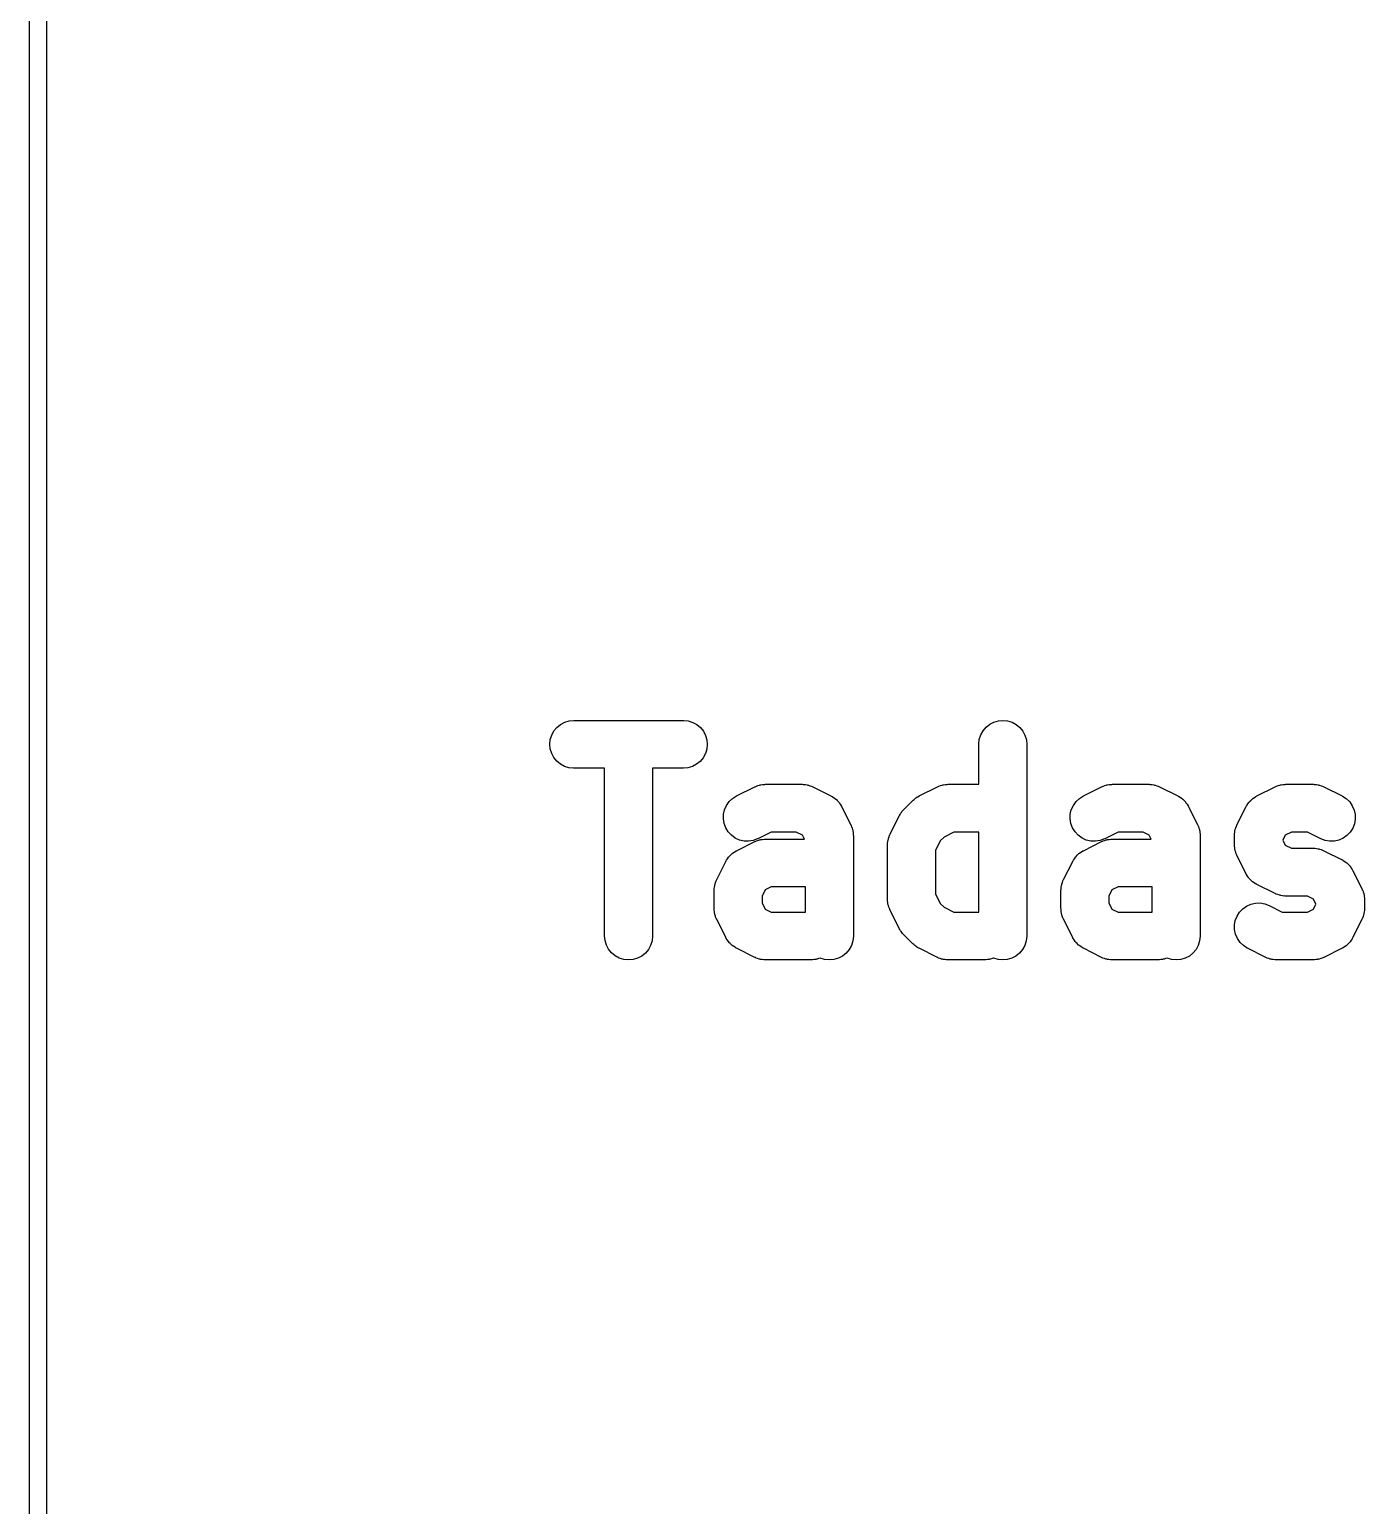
# Model space of a CAD drawing. Extents: x 96 to 150, y -148 to -38.
# Drawn here: x 96.19 to 108.03, y -90.4 to -77.31 of the extents above; entities that cross this region are included whole.
import ezdxf

# ---------------------------------------------------------------- set-up
doc = ezdxf.new("R2010")
doc.units = 0
doc.header["$MEASUREMENT"] = 0
doc.layers.add('BLACK', color=7, linetype='CONTINUOUS')

msp = doc.modelspace()

# ---------------------------------------------------------------- linework, layer by layer
at = {"layer": 'BLACK', "linetype": 'CONTINUOUS'}
for p, q in [((96.191, -139.95), (96.191, -40.8977)), ((96.341, -40.969), (96.341, -139.879)), ((100.823, -83.5687), (100.842, -83.5322)), ((100.842, -83.5322), (100.869, -83.5003)), ((100.869, -83.5003), (100.901, -83.4741)), ((100.901, -83.4741), (100.938, -83.4546)), ((100.938, -83.4546), (100.977, -83.4426)), ((100.977, -83.4426), (101.019, -83.4385)), ((101.019, -83.4385), (101.99, -83.4385)), ((101.99, -83.4385), (101.993, -83.4386)), ((101.993, -83.4386), (102.034, -83.4432)), ((102.034, -83.4432), (102.074, -83.4557)), ((102.074, -83.4557), (102.11, -83.4757)), ((102.11, -83.4757), (102.142, -83.5024)), ((102.142, -83.5024), (102.168, -83.5347)), ((102.168, -83.5347), (102.187, -83.5714)), ((104.628, -83.5673), (104.648, -83.531)), ((104.648, -83.531), (104.675, -83.4992)), ((104.675, -83.4992), (104.707, -83.4732)), ((104.707, -83.4732), (104.744, -83.454)), ((104.744, -83.454), (104.784, -83.4423)), ((104.784, -83.4423), (104.825, -83.4386)), ((104.825, -83.4386), (104.866, -83.4429)), ((104.866, -83.4429), (104.906, -83.4552)), ((104.906, -83.4552), (104.942, -83.4749)), ((104.942, -83.4749), (104.974, -83.5013)), ((104.974, -83.5013), (105, -83.5335)), ((105, -83.5335), (105.02, -83.5701)), ((100.806, -83.6496), (100.81, -83.6083)), ((100.81, -83.6909), (100.806, -83.6496)), ((100.81, -83.6083), (100.823, -83.5687)), ((102.187, -83.5714), (102.199, -83.6112)), ((102.202, -83.6525), (102.198, -83.6938)), ((102.199, -83.6112), (102.202, -83.6525)), ((104.611, -83.6481), (104.615, -83.6069)), ((104.611, -83.651), (104.611, -83.6481)), ((104.611, -84.0052), (104.611, -83.651)), ((104.615, -83.6069), (104.628, -83.5673)), ((105.02, -83.5701), (105.032, -83.6098)), ((105.032, -83.6098), (105.036, -83.651)), ((105.036, -83.651), (105.036, -85.351)), ((100.822, -83.7307), (100.81, -83.6909)), ((100.841, -83.7674), (100.822, -83.7307)), ((100.867, -83.7997), (100.841, -83.7674)), ((100.899, -83.8264), (100.867, -83.7997)), ((102.14, -83.8018), (102.108, -83.828)), ((102.166, -83.7699), (102.14, -83.8018)), ((102.186, -83.7334), (102.166, -83.7699)), ((102.198, -83.6938), (102.186, -83.7334)), ((100.935, -83.8464), (100.899, -83.8264)), ((100.974, -83.8589), (100.935, -83.8464)), ((101.016, -83.8635), (100.974, -83.8589)), ((101.019, -83.8635), (101.016, -83.8635)), ((101.292, -83.8635), (101.019, -83.8635)), ((101.292, -85.351), (101.292, -83.8635)), ((101.99, -83.8635), (101.717, -83.8635)), ((101.717, -83.8635), (101.717, -85.351)), ((102.031, -83.8595), (101.99, -83.8635)), ((102.071, -83.8475), (102.031, -83.8595)), ((102.108, -83.828), (102.071, -83.8475)), ((102.462, -84.1086), (102.624, -84.0276)), ((102.624, -84.0276), (102.626, -84.0263)), ((102.626, -84.0263), (102.632, -84.0242)), ((102.632, -84.0242), (102.638, -84.0212)), ((102.638, -84.0212), (102.651, -84.017)), ((102.651, -84.017), (102.665, -84.012)), ((102.665, -84.012), (102.671, -84.0111)), ((102.671, -84.0111), (102.677, -84.0093)), ((102.677, -84.0093), (102.692, -84.0078)), ((102.692, -84.0078), (102.706, -84.0056)), ((102.706, -84.0056), (102.712, -84.0058)), ((102.712, -84.0058), (102.719, -84.0052)), ((102.719, -84.0052), (103.042, -84.0052)), ((103.042, -84.0052), (103.045, -84.0052)), ((103.045, -84.0052), (103.052, -84.0059)), ((103.052, -84.0059), (103.058, -84.0058)), ((103.058, -84.0058), (103.072, -84.0082)), ((103.072, -84.0082), (103.087, -84.0099)), ((103.087, -84.0099), (103.093, -84.0117)), ((103.093, -84.0117), (103.099, -84.0128)), ((103.099, -84.0128), (103.112, -84.018)), ((103.112, -84.018), (103.126, -84.0224)), ((103.126, -84.0224), (103.132, -84.0254)), ((103.132, -84.0254), (103.137, -84.0276)), ((103.137, -84.0276), (103.299, -84.1086)), ((104.081, -84.1086), (104.243, -84.0276)), ((104.243, -84.0276), (104.245, -84.0263)), ((104.245, -84.0263), (104.251, -84.0242)), ((104.251, -84.0242), (104.257, -84.0212)), ((104.257, -84.0212), (104.271, -84.017)), ((104.271, -84.017), (104.284, -84.012)), ((104.284, -84.012), (104.29, -84.0111)), ((104.29, -84.0111), (104.296, -84.0093)), ((104.296, -84.0093), (104.311, -84.0078)), ((104.311, -84.0078), (104.325, -84.0056)), ((104.325, -84.0056), (104.331, -84.0058)), ((104.331, -84.0058), (104.338, -84.0052)), ((104.338, -84.0052), (104.611, -84.0052)), ((105.538, -84.1086), (105.7, -84.0276)), ((105.7, -84.0276), (105.702, -84.0263)), ((105.702, -84.0263), (105.708, -84.0242)), ((105.708, -84.0242), (105.714, -84.0212)), ((105.714, -84.0212), (105.728, -84.017)), ((105.728, -84.017), (105.741, -84.012)), ((105.741, -84.012), (105.747, -84.0111)), ((105.747, -84.0111), (105.753, -84.0093)), ((105.753, -84.0093), (105.768, -84.0078)), ((105.768, -84.0078), (105.782, -84.0056)), ((105.782, -84.0056), (105.789, -84.0058)), ((105.789, -84.0058), (105.795, -84.0052)), ((105.795, -84.0052), (106.119, -84.0052)), ((106.119, -84.0052), (106.122, -84.0052)), ((106.122, -84.0052), (106.128, -84.0059)), ((106.128, -84.0059), (106.134, -84.0058)), ((106.134, -84.0058), (106.148, -84.0082)), ((106.148, -84.0082), (106.163, -84.0099)), ((106.163, -84.0099), (106.169, -84.0117)), ((106.169, -84.0117), (106.175, -84.0128)), ((106.175, -84.0128), (106.188, -84.018)), ((106.188, -84.018), (106.202, -84.0224)), ((106.202, -84.0224), (106.208, -84.0254)), ((106.208, -84.0254), (106.214, -84.0276)), ((106.214, -84.0276), (106.376, -84.1086)), ((107.076, -84.1086), (107.238, -84.0276)), ((107.238, -84.0276), (107.24, -84.0263)), ((107.24, -84.0263), (107.246, -84.0242)), ((107.246, -84.0242), (107.252, -84.0212)), ((107.252, -84.0212), (107.266, -84.017)), ((107.266, -84.017), (107.279, -84.012)), ((107.279, -84.012), (107.286, -84.0111)), ((107.286, -84.0111), (107.292, -84.0093)), ((107.292, -84.0093), (107.306, -84.0078)), ((107.306, -84.0078), (107.32, -84.0056)), ((107.32, -84.0056), (107.327, -84.0058)), ((107.327, -84.0058), (107.333, -84.0052)), ((107.333, -84.0052), (107.576, -84.0052)), ((107.576, -84.0052), (107.579, -84.0052)), ((107.579, -84.0052), (107.585, -84.0059)), ((107.585, -84.0059), (107.591, -84.0058)), ((107.591, -84.0058), (107.605, -84.0082)), ((107.605, -84.0082), (107.62, -84.0099)), ((107.62, -84.0099), (107.626, -84.0117)), ((107.626, -84.0117), (107.632, -84.0128)), ((107.632, -84.0128), (107.646, -84.018)), ((107.646, -84.018), (107.659, -84.0224)), ((107.659, -84.0224), (107.665, -84.0254)), ((107.665, -84.0254), (107.671, -84.0276)), ((107.671, -84.0276), (107.833, -84.1086)), ((102.355, -84.2308), (102.372, -84.1929)), ((102.372, -84.1929), (102.396, -84.1592)), ((102.396, -84.1592), (102.427, -84.1307)), ((102.427, -84.1307), (102.462, -84.1086)), ((103.299, -84.1086), (103.302, -84.1099)), ((103.302, -84.1099), (103.306, -84.1124)), ((103.306, -84.1124), (103.31, -84.1143)), ((103.31, -84.1143), (103.323, -84.1237)), ((103.323, -84.1237), (103.337, -84.1325)), ((103.337, -84.1325), (103.34, -84.1357)), ((103.34, -84.1357), (103.344, -84.1384)), ((103.344, -84.1384), (103.355, -84.1501)), ((103.355, -84.1501), (103.367, -84.1614)), ((103.367, -84.1614), (103.369, -84.1652)), ((103.369, -84.1652), (103.372, -84.1685)), ((103.372, -84.1685), (103.381, -84.1822)), ((103.381, -84.1822), (103.39, -84.1955)), ((103.39, -84.1955), (103.392, -84.1997)), ((103.945, -84.2294), (104.025, -84.1484)), ((104.025, -84.1484), (104.028, -84.1463)), ((104.028, -84.1463), (104.037, -84.1389)), ((104.037, -84.1389), (104.046, -84.1307)), ((104.046, -84.1307), (104.053, -84.126)), ((104.053, -84.126), (104.06, -84.1204)), ((104.06, -84.1204), (104.071, -84.115)), ((104.071, -84.115), (104.081, -84.1086)), ((105.431, -84.2308), (105.449, -84.1929)), ((105.449, -84.1929), (105.473, -84.1592)), ((105.473, -84.1592), (105.503, -84.1307)), ((105.503, -84.1307), (105.538, -84.1086)), ((106.376, -84.1086), (106.378, -84.1099)), ((106.378, -84.1099), (106.382, -84.1124)), ((106.382, -84.1124), (106.386, -84.1143)), ((106.386, -84.1143), (106.399, -84.1237)), ((106.399, -84.1237), (106.413, -84.1325)), ((106.413, -84.1325), (106.416, -84.1357)), ((106.416, -84.1357), (106.42, -84.1384)), ((106.42, -84.1384), (106.431, -84.1501)), ((106.431, -84.1501), (106.443, -84.1614)), ((106.443, -84.1614), (106.445, -84.1652)), ((106.445, -84.1652), (106.448, -84.1685)), ((106.448, -84.1685), (106.457, -84.1822)), ((106.457, -84.1822), (106.466, -84.1955)), ((106.466, -84.1955), (106.468, -84.1997)), ((106.982, -84.201), (106.985, -84.1971)), ((106.985, -84.1971), (106.987, -84.1929)), ((106.987, -84.1929), (106.996, -84.1797)), ((106.996, -84.1797), (107.005, -84.1662)), ((107.005, -84.1662), (107.008, -84.1629)), ((107.008, -84.1629), (107.011, -84.1592)), ((107.011, -84.1592), (107.022, -84.148)), ((107.022, -84.148), (107.034, -84.1364)), ((107.034, -84.1364), (107.037, -84.1338)), ((107.037, -84.1338), (107.041, -84.1307)), ((107.041, -84.1307), (107.055, -84.1221)), ((107.055, -84.1221), (107.068, -84.1129)), ((107.068, -84.1129), (107.072, -84.111)), ((107.072, -84.111), (107.076, -84.1086)), ((107.833, -84.1086), (107.835, -84.1099)), ((107.835, -84.1099), (107.87, -84.1325)), ((107.87, -84.1325), (107.9, -84.1614)), ((107.9, -84.1614), (107.923, -84.1955)), ((107.923, -84.1955), (107.94, -84.2336)), ((102.345, -84.3126), (102.346, -84.2712)), ((102.351, -84.3535), (102.345, -84.3126)), ((102.346, -84.2712), (102.355, -84.2308)), ((103.392, -84.1997), (103.394, -84.2036)), ((103.394, -84.2036), (103.475, -84.3655)), ((103.824, -84.4465), (103.905, -84.2846)), ((103.905, -84.2846), (103.906, -84.2819)), ((103.906, -84.2819), (103.913, -84.2719)), ((103.913, -84.2719), (103.918, -84.2614)), ((103.918, -84.2614), (103.924, -84.2546)), ((103.924, -84.2546), (103.929, -84.2471)), ((103.929, -84.2471), (103.937, -84.2386)), ((103.937, -84.2386), (103.945, -84.2294)), ((105.421, -84.3126), (105.422, -84.2712)), ((105.428, -84.3535), (105.421, -84.3126)), ((105.422, -84.2712), (105.431, -84.2308)), ((106.468, -84.1997), (106.471, -84.2036)), ((106.471, -84.2036), (106.551, -84.3655)), ((106.9, -84.3655), (106.981, -84.2036)), ((106.981, -84.2036), (106.982, -84.201)), ((107.94, -84.2336), (107.949, -84.2741)), ((107.949, -84.3156), (107.942, -84.3564)), ((107.949, -84.2741), (107.949, -84.3156)), ((102.366, -84.3924), (102.351, -84.3535)), ((102.388, -84.4276), (102.366, -84.3924)), ((102.416, -84.458), (102.388, -84.4276)), ((102.45, -84.4823), (102.416, -84.458)), ((102.769, -84.4302), (102.652, -84.4887)), ((102.992, -84.4302), (102.769, -84.4302)), ((103.046, -84.4571), (102.992, -84.4302)), ((103.063, -84.4909), (103.046, -84.4571)), ((103.475, -84.3655), (103.477, -84.3682)), ((103.477, -84.3682), (103.479, -84.3741)), ((103.479, -84.3741), (103.482, -84.3796)), ((103.482, -84.3796), (103.486, -84.3935)), ((103.486, -84.3935), (103.491, -84.4071)), ((103.491, -84.4071), (103.492, -84.4133)), ((103.492, -84.4133), (103.494, -84.4193)), ((103.494, -84.4193), (103.495, -84.4338)), ((103.495, -84.4338), (103.497, -84.4481)), ((103.497, -84.4481), (103.497, -84.4543)), ((103.497, -84.4543), (103.498, -84.4606)), ((103.498, -84.4606), (103.498, -85.351)), ((103.814, -84.4716), (103.818, -84.4578)), ((103.818, -84.4578), (103.822, -84.4523)), ((103.822, -84.4523), (103.824, -84.4465)), ((104.388, -84.4302), (104.302, -84.4733)), ((104.611, -84.4302), (104.388, -84.4302)), ((104.611, -85.1385), (104.611, -84.4302)), ((105.442, -84.3924), (105.428, -84.3535)), ((105.464, -84.4276), (105.442, -84.3924)), ((105.492, -84.458), (105.464, -84.4276)), ((105.526, -84.4823), (105.492, -84.458)), ((105.845, -84.4302), (105.728, -84.4887)), ((106.068, -84.4302), (105.845, -84.4302)), ((106.122, -84.4571), (106.068, -84.4302)), ((106.139, -84.4909), (106.122, -84.4571)), ((106.551, -84.3655), (106.553, -84.3682)), ((106.553, -84.3682), (106.555, -84.3741)), ((106.555, -84.3741), (106.558, -84.3796)), ((106.558, -84.3796), (106.562, -84.3935)), ((106.562, -84.3935), (106.567, -84.4071)), ((106.567, -84.4071), (106.568, -84.4133)), ((106.568, -84.4133), (106.57, -84.4193)), ((106.57, -84.4193), (106.571, -84.4337)), ((106.571, -84.4337), (106.574, -84.4481)), ((106.574, -84.4481), (106.573, -84.4543)), ((106.573, -84.4543), (106.574, -84.4606)), ((106.574, -84.4606), (106.574, -85.351)), ((106.877, -84.4606), (106.878, -84.4576)), ((106.877, -84.5415), (106.877, -84.4606)), ((106.878, -84.4451), (106.881, -84.4308)), ((106.878, -84.4514), (106.878, -84.4451)), ((106.878, -84.4576), (106.878, -84.4514)), ((106.881, -84.4308), (106.882, -84.4164)), ((106.882, -84.4164), (106.884, -84.4104)), ((106.884, -84.4104), (106.885, -84.4043)), ((106.885, -84.4043), (106.89, -84.3907)), ((106.89, -84.3907), (106.895, -84.3769)), ((106.895, -84.3769), (106.898, -84.3714)), ((106.898, -84.3714), (106.9, -84.3655)), ((107.329, -84.4571), (107.307, -84.501)), ((107.383, -84.4302), (107.329, -84.4571)), ((107.526, -84.4302), (107.383, -84.4302)), ((107.643, -84.4887), (107.526, -84.4302)), ((107.876, -84.4599), (107.842, -84.4837)), ((107.905, -84.43), (107.876, -84.4599)), ((107.927, -84.395), (107.905, -84.43)), ((107.942, -84.3564), (107.927, -84.395)), ((102.487, -84.4995), (102.45, -84.4823)), ((102.462, -84.5943), (102.624, -84.5134)), ((102.528, -84.5092), (102.487, -84.4995)), ((102.569, -84.5108), (102.528, -84.5092)), ((102.61, -84.5043), (102.569, -84.5108)), ((102.649, -84.49), (102.61, -84.5043)), ((102.624, -84.5134), (102.626, -84.5121)), ((102.626, -84.5121), (102.632, -84.5099)), ((102.632, -84.5099), (102.638, -84.507)), ((102.638, -84.507), (102.651, -84.5028)), ((102.652, -84.4887), (102.649, -84.49)), ((102.651, -84.5028), (102.665, -84.4978)), ((102.665, -84.4978), (102.671, -84.4968)), ((102.671, -84.4968), (102.677, -84.495)), ((102.677, -84.495), (102.692, -84.4936)), ((102.692, -84.4936), (102.706, -84.4913)), ((102.706, -84.4913), (102.712, -84.4915)), ((102.712, -84.4915), (102.719, -84.4909)), ((102.719, -84.4909), (103.063, -84.4909)), ((103.801, -84.5386), (103.802, -84.5323)), ((103.801, -84.5415), (103.801, -84.5386)), ((103.801, -85.0272), (103.801, -84.5415)), ((103.802, -84.5261), (103.804, -84.5118)), ((103.802, -84.5323), (103.802, -84.5261)), ((103.804, -84.5118), (103.806, -84.4973)), ((103.806, -84.4973), (103.808, -84.4914)), ((103.808, -84.4914), (103.809, -84.4852)), ((103.809, -84.4852), (103.814, -84.4716)), ((104.269, -84.5055), (104.226, -84.5917)), ((104.302, -84.4733), (104.269, -84.5055)), ((105.564, -84.4995), (105.526, -84.4823)), ((105.538, -84.5943), (105.7, -84.5134)), ((105.604, -84.5092), (105.564, -84.4995)), ((105.645, -84.5108), (105.604, -84.5092)), ((105.686, -84.5043), (105.645, -84.5108)), ((105.725, -84.49), (105.686, -84.5043)), ((105.7, -84.5134), (105.702, -84.5121)), ((105.702, -84.5121), (105.708, -84.5099)), ((105.708, -84.5099), (105.714, -84.507)), ((105.714, -84.507), (105.728, -84.5028)), ((105.728, -84.4887), (105.725, -84.49)), ((105.728, -84.5028), (105.741, -84.4978)), ((105.741, -84.4978), (105.747, -84.4968)), ((105.747, -84.4968), (105.753, -84.495)), ((105.753, -84.495), (105.768, -84.4936)), ((105.768, -84.4936), (105.782, -84.4913)), ((105.782, -84.4913), (105.789, -84.4915)), ((105.789, -84.4915), (105.795, -84.4909)), ((105.795, -84.4909), (106.139, -84.4909)), ((106.878, -84.5477), (106.877, -84.5415)), ((106.878, -84.554), (106.878, -84.5477)), ((106.88, -84.5683), (106.878, -84.554)), ((106.882, -84.5828), (106.88, -84.5683)), ((106.883, -84.5888), (106.882, -84.5828)), ((106.884, -84.595), (106.883, -84.5888)), ((107.307, -84.501), (107.329, -84.545)), ((107.329, -84.545), (107.383, -84.5719)), ((107.383, -84.5719), (107.576, -84.5719)), ((107.576, -84.5719), (107.579, -84.5719)), ((107.579, -84.5719), (107.585, -84.5726)), ((107.585, -84.5726), (107.591, -84.5724)), ((107.591, -84.5724), (107.605, -84.5749)), ((107.605, -84.5749), (107.62, -84.5765)), ((107.62, -84.5765), (107.626, -84.5784)), ((107.626, -84.5784), (107.632, -84.5795)), ((107.632, -84.5795), (107.646, -84.5847)), ((107.681, -84.5036), (107.643, -84.4887)), ((107.646, -84.5847), (107.659, -84.5891)), ((107.659, -84.5891), (107.665, -84.5921)), ((107.722, -84.5106), (107.681, -84.5036)), ((107.764, -84.5096), (107.722, -84.5106)), ((107.804, -84.5005), (107.764, -84.5096)), ((107.842, -84.4837), (107.804, -84.5005)), ((102.286, -84.8513), (102.367, -84.6893)), ((102.367, -84.6893), (102.368, -84.6867)), ((102.368, -84.6867), (102.37, -84.6829)), ((102.37, -84.6829), (102.372, -84.6787)), ((102.372, -84.6787), (102.382, -84.6655)), ((102.382, -84.6655), (102.391, -84.6519)), ((102.391, -84.6519), (102.394, -84.6486)), ((102.394, -84.6486), (102.396, -84.6449)), ((102.396, -84.6449), (102.408, -84.6338)), ((102.408, -84.6338), (102.419, -84.6222)), ((102.419, -84.6222), (102.423, -84.6195)), ((102.423, -84.6195), (102.427, -84.6164)), ((102.427, -84.6164), (102.44, -84.6078)), ((102.44, -84.6078), (102.454, -84.5986)), ((102.454, -84.5986), (102.458, -84.5968)), ((102.458, -84.5968), (102.462, -84.5943)), ((104.226, -84.5917), (104.226, -84.9771)), ((105.362, -84.8513), (105.443, -84.6893)), ((105.443, -84.6893), (105.444, -84.6867)), ((105.444, -84.6867), (105.447, -84.6829)), ((105.447, -84.6829), (105.449, -84.6787)), ((105.449, -84.6787), (105.458, -84.6655)), ((105.458, -84.6655), (105.467, -84.6519)), ((105.467, -84.6519), (105.47, -84.6486)), ((105.47, -84.6486), (105.473, -84.6449)), ((105.473, -84.6449), (105.484, -84.6338)), ((105.484, -84.6338), (105.496, -84.6222)), ((105.496, -84.6222), (105.499, -84.6195)), ((105.499, -84.6195), (105.503, -84.6164)), ((105.503, -84.6164), (105.516, -84.6078)), ((105.516, -84.6078), (105.53, -84.5986)), ((105.53, -84.5986), (105.534, -84.5968)), ((105.534, -84.5968), (105.538, -84.5943)), ((106.889, -84.6086), (106.884, -84.595)), ((106.894, -84.6225), (106.889, -84.6086)), ((106.896, -84.628), (106.894, -84.6225)), ((106.899, -84.6339), (106.896, -84.628)), ((106.9, -84.6366), (106.899, -84.6339)), ((106.981, -84.7985), (106.9, -84.6366)), ((107.665, -84.5921), (107.671, -84.5943)), ((107.671, -84.5943), (107.833, -84.6753)), ((107.833, -84.6753), (107.835, -84.6766)), ((107.835, -84.6766), (107.839, -84.6791)), ((107.839, -84.6791), (107.843, -84.681)), ((107.843, -84.681), (107.857, -84.6904)), ((107.857, -84.6904), (107.87, -84.6992)), ((107.87, -84.6992), (107.873, -84.7024)), ((107.873, -84.7024), (107.877, -84.705)), ((107.877, -84.705), (107.888, -84.7168)), ((107.888, -84.7168), (107.9, -84.7281)), ((102.283, -84.8571), (102.286, -84.8513)), ((105.36, -84.8571), (105.362, -84.8513)), ((106.983, -84.8024), (106.981, -84.7985)), ((106.985, -84.8066), (106.983, -84.8024)), ((106.994, -84.8199), (106.985, -84.8066)), ((107.003, -84.8336), (106.994, -84.8199)), ((107.006, -84.8369), (107.003, -84.8336)), ((107.009, -84.8407), (107.006, -84.8369)), ((107.02, -84.852), (107.009, -84.8407)), ((107.031, -84.8637), (107.02, -84.852)), ((107.9, -84.7281), (107.902, -84.7319)), ((107.902, -84.7319), (107.906, -84.7352)), ((107.906, -84.7352), (107.914, -84.7489)), ((107.914, -84.7489), (107.923, -84.7622)), ((107.923, -84.7622), (107.925, -84.7664)), ((107.925, -84.7664), (107.928, -84.7703)), ((107.928, -84.7703), (108.009, -84.9322)), ((102.263, -84.9433), (102.264, -84.9371)), ((102.263, -84.9463), (102.263, -84.9433)), ((102.263, -85.1082), (102.263, -84.9463)), ((102.264, -84.9309), (102.266, -84.9165)), ((102.264, -84.9371), (102.264, -84.9309)), ((102.266, -84.9165), (102.268, -84.9021)), ((102.268, -84.9021), (102.27, -84.8961)), ((102.27, -84.8961), (102.271, -84.89)), ((102.271, -84.89), (102.276, -84.8764)), ((102.276, -84.8764), (102.28, -84.8626)), ((102.28, -84.8626), (102.283, -84.8571)), ((102.715, -84.9428), (102.688, -84.9964)), ((102.769, -84.9159), (102.715, -84.9428)), ((103.073, -84.9159), (102.769, -84.9159)), ((103.073, -85.1385), (103.073, -84.9159)), ((104.226, -84.9771), (104.269, -85.0633)), ((105.339, -84.9433), (105.34, -84.9371)), ((105.339, -84.9463), (105.339, -84.9433)), ((105.339, -85.1082), (105.339, -84.9463)), ((105.34, -84.9308), (105.342, -84.9165)), ((105.34, -84.9371), (105.34, -84.9308)), ((105.342, -84.9165), (105.344, -84.9021)), ((105.344, -84.9021), (105.346, -84.8961)), ((105.346, -84.8961), (105.347, -84.89)), ((105.347, -84.89), (105.352, -84.8764)), ((105.352, -84.8764), (105.357, -84.8626)), ((105.357, -84.8626), (105.36, -84.8571)), ((105.791, -84.9428), (105.764, -84.9964)), ((105.845, -84.9159), (105.791, -84.9428)), ((106.149, -84.9159), (105.845, -84.9159)), ((106.149, -85.1385), (106.149, -84.9159)), ((107.035, -84.8664), (107.031, -84.8637)), ((107.038, -84.8696), (107.035, -84.8664)), ((107.052, -84.8784), (107.038, -84.8696)), ((107.065, -84.8878), (107.052, -84.8784)), ((107.069, -84.8897), (107.065, -84.8878)), ((107.073, -84.8921), (107.069, -84.8897)), ((107.076, -84.8935), (107.073, -84.8921)), ((107.238, -84.9744), (107.076, -84.8935)), ((107.244, -84.9767), (107.238, -84.9744)), ((107.249, -84.9797), (107.244, -84.9767)), ((107.263, -84.9841), (107.249, -84.9797)), ((107.277, -84.9893), (107.263, -84.9841)), ((108.009, -84.9322), (108.01, -84.9349)), ((108.01, -84.9349), (108.012, -84.9407)), ((108.012, -84.9407), (108.015, -84.9463)), ((108.015, -84.9463), (108.019, -84.9602)), ((108.019, -84.9602), (108.024, -84.9738)), ((108.024, -84.9738), (108.025, -84.98)), ((108.025, -84.98), (108.027, -84.986)), ((102.264, -85.1144), (102.263, -85.1082)), ((102.264, -85.1207), (102.264, -85.1144)), ((102.688, -84.9964), (102.688, -85.058)), ((102.688, -85.058), (102.715, -85.1117)), ((102.715, -85.1117), (102.769, -85.1385)), ((103.802, -85.0335), (103.801, -85.0272)), ((103.802, -85.0397), (103.802, -85.0335)), ((103.804, -85.0541), (103.802, -85.0397)), ((103.805, -85.0685), (103.804, -85.0541)), ((103.807, -85.0745), (103.805, -85.0685)), ((103.808, -85.0807), (103.807, -85.0745)), ((103.813, -85.0943), (103.808, -85.0807)), ((103.817, -85.1082), (103.813, -85.0943)), ((103.82, -85.1137), (103.817, -85.1082)), ((103.822, -85.1196), (103.82, -85.1137)), ((104.269, -85.0633), (104.302, -85.0955)), ((104.302, -85.0955), (104.388, -85.1385)), ((105.34, -85.1144), (105.339, -85.1082)), ((105.34, -85.1207), (105.34, -85.1144)), ((105.764, -84.9964), (105.764, -85.058)), ((105.764, -85.058), (105.791, -85.1117)), ((105.791, -85.1117), (105.845, -85.1385)), ((106.923, -85.1388), (106.952, -85.1088)), ((106.952, -85.1088), (106.986, -85.085)), ((106.986, -85.085), (107.024, -85.0683)), ((107.024, -85.0683), (107.064, -85.0592)), ((107.064, -85.0592), (107.105, -85.0582)), ((107.105, -85.0582), (107.146, -85.0652)), ((107.146, -85.0652), (107.185, -85.08)), ((107.185, -85.08), (107.302, -85.1385)), ((107.283, -84.9903), (107.277, -84.9893)), ((107.289, -84.9922), (107.283, -84.9903)), ((107.303, -84.9939), (107.289, -84.9922)), ((107.317, -84.9963), (107.303, -84.9939)), ((107.324, -84.9962), (107.317, -84.9963)), ((107.33, -84.9969), (107.324, -84.9962)), ((107.333, -84.9969), (107.33, -84.9969)), ((107.526, -84.9969), (107.333, -84.9969)), ((107.579, -85.0237), (107.526, -84.9969)), ((107.526, -85.1385), (107.579, -85.1117)), ((107.601, -85.0677), (107.579, -85.0237)), ((107.579, -85.1117), (107.601, -85.0677)), ((108.027, -84.986), (108.028, -85.0004)), ((108.028, -85.0004), (108.031, -85.0148)), ((108.031, -85.0148), (108.03, -85.021)), ((108.03, -85.021), (108.031, -85.0272)), ((108.031, -85.1112), (108.03, -85.1174)), ((108.031, -85.0272), (108.031, -85.1082)), ((108.031, -85.1082), (108.031, -85.1112)), ((102.266, -85.135), (102.264, -85.1207)), ((102.267, -85.1495), (102.266, -85.135)), ((102.269, -85.1555), (102.267, -85.1495)), ((102.27, -85.1616), (102.269, -85.1555)), ((102.275, -85.1753), (102.27, -85.1616)), ((102.279, -85.1892), (102.275, -85.1753)), ((102.282, -85.1947), (102.279, -85.1892)), ((102.284, -85.2006), (102.282, -85.1947)), ((102.286, -85.2032), (102.284, -85.2006)), ((102.367, -85.3651), (102.286, -85.2032)), ((102.769, -85.1385), (103.073, -85.1385)), ((103.824, -85.1223), (103.822, -85.1196)), ((103.905, -85.2842), (103.824, -85.1223)), ((104.388, -85.1385), (104.611, -85.1385)), ((105.342, -85.135), (105.34, -85.1207)), ((105.343, -85.1495), (105.342, -85.135)), ((105.345, -85.1555), (105.343, -85.1495)), ((105.346, -85.1616), (105.345, -85.1555)), ((105.351, -85.1753), (105.346, -85.1616)), ((105.355, -85.1892), (105.351, -85.1753)), ((105.358, -85.1947), (105.355, -85.1892)), ((105.361, -85.2006), (105.358, -85.1947)), ((105.362, -85.2032), (105.361, -85.2006)), ((105.443, -85.3651), (105.362, -85.2032)), ((105.845, -85.1385), (106.149, -85.1385)), ((106.878, -85.2532), (106.885, -85.2124)), ((106.885, -85.2124), (106.901, -85.1737)), ((106.901, -85.1737), (106.923, -85.1388)), ((107.302, -85.1385), (107.526, -85.1385)), ((108.009, -85.2032), (107.928, -85.3651)), ((108.011, -85.1974), (108.009, -85.2032)), ((108.014, -85.1919), (108.011, -85.1974)), ((108.018, -85.1781), (108.014, -85.1919)), ((108.023, -85.1645), (108.018, -85.1781)), ((108.025, -85.1583), (108.023, -85.1645)), ((108.026, -85.1524), (108.025, -85.1583)), ((108.028, -85.1379), (108.026, -85.1524)), ((108.031, -85.1236), (108.028, -85.1379)), ((108.03, -85.1174), (108.031, -85.1236)), ((101.296, -85.3923), (101.292, -85.351)), ((101.717, -85.354), (101.712, -85.3952)), ((101.717, -85.351), (101.717, -85.354)), ((102.369, -85.369), (102.367, -85.3651)), ((102.371, -85.3732), (102.369, -85.369)), ((102.38, -85.3865), (102.371, -85.3732)), ((103.498, -85.354), (103.493, -85.3952)), ((103.498, -85.351), (103.498, -85.354)), ((103.911, -85.2943), (103.905, -85.2842)), ((103.917, -85.3049), (103.911, -85.2943)), ((103.922, -85.3118), (103.917, -85.3049)), ((103.927, -85.3193), (103.922, -85.3118)), ((103.935, -85.328), (103.927, -85.3193)), ((103.942, -85.3373), (103.935, -85.328)), ((103.945, -85.3394), (103.942, -85.3373)), ((104.025, -85.4204), (103.945, -85.3394)), ((105.036, -85.354), (105.031, -85.3952)), ((105.036, -85.351), (105.036, -85.354)), ((105.445, -85.369), (105.443, -85.3651)), ((105.447, -85.3732), (105.445, -85.369)), ((105.456, -85.3865), (105.447, -85.3732)), ((106.574, -85.354), (106.569, -85.3952)), ((106.574, -85.351), (106.574, -85.354)), ((106.879, -85.2946), (106.878, -85.2532)), ((106.888, -85.3352), (106.879, -85.2946)), ((106.904, -85.3732), (106.888, -85.3352)), ((106.928, -85.4074), (106.904, -85.3732)), ((107.922, -85.3758), (107.913, -85.389)), ((107.924, -85.3716), (107.922, -85.3758)), ((107.926, -85.3678), (107.924, -85.3716)), ((107.928, -85.3651), (107.926, -85.3678)), ((101.308, -85.432), (101.296, -85.3923)), ((101.327, -85.4686), (101.308, -85.432)), ((101.354, -85.5008), (101.327, -85.4686)), ((101.385, -85.5272), (101.354, -85.5008)), ((101.653, -85.5029), (101.621, -85.5289)), ((101.68, -85.4711), (101.653, -85.5029)), ((101.7, -85.4348), (101.68, -85.4711)), ((101.712, -85.3952), (101.7, -85.4348)), ((102.389, -85.4002), (102.38, -85.3865)), ((102.392, -85.4036), (102.389, -85.4002)), ((102.394, -85.4074), (102.392, -85.4036)), ((102.406, -85.4186), (102.394, -85.4074)), ((102.417, -85.4304), (102.406, -85.4186)), ((102.421, -85.4331), (102.417, -85.4304)), ((102.424, -85.4362), (102.421, -85.4331)), ((102.438, -85.445), (102.424, -85.4362)), ((102.451, -85.4544), (102.438, -85.445)), ((102.455, -85.4563), (102.451, -85.4544)), ((102.459, -85.4588), (102.455, -85.4563)), ((102.462, -85.4602), (102.459, -85.4588)), ((102.624, -85.5411), (102.462, -85.4602)), ((103.434, -85.5029), (103.402, -85.5289)), ((103.461, -85.4711), (103.434, -85.5029)), ((103.481, -85.4348), (103.461, -85.4711)), ((103.493, -85.3952), (103.481, -85.4348)), ((104.035, -85.4279), (104.025, -85.4204)), ((104.043, -85.4362), (104.035, -85.4279)), ((104.051, -85.4411), (104.043, -85.4362)), ((104.058, -85.4467), (104.051, -85.4411)), ((104.068, -85.4523), (104.058, -85.4467)), ((104.078, -85.4588), (104.068, -85.4523)), ((104.081, -85.4602), (104.078, -85.4588)), ((104.243, -85.5411), (104.081, -85.4602)), ((104.972, -85.5029), (104.94, -85.5289)), ((104.999, -85.4711), (104.972, -85.5029)), ((105.019, -85.4348), (104.999, -85.4711)), ((105.031, -85.3952), (105.019, -85.4348)), ((105.465, -85.4002), (105.456, -85.3865)), ((105.468, -85.4036), (105.465, -85.4002)), ((105.471, -85.4074), (105.468, -85.4036)), ((105.482, -85.4186), (105.471, -85.4074)), ((105.493, -85.4304), (105.482, -85.4186)), ((105.497, -85.433), (105.493, -85.4304)), ((105.5, -85.4362), (105.497, -85.433)), ((105.514, -85.445), (105.5, -85.4362)), ((105.527, -85.4544), (105.514, -85.445)), ((105.531, -85.4563), (105.527, -85.4544)), ((105.535, -85.4588), (105.531, -85.4563)), ((105.538, -85.4602), (105.535, -85.4588)), ((105.7, -85.5411), (105.538, -85.4602)), ((106.51, -85.5029), (106.478, -85.5289)), ((106.537, -85.4711), (106.51, -85.5029)), ((106.557, -85.4348), (106.537, -85.4711)), ((106.569, -85.3952), (106.557, -85.4348)), ((106.958, -85.4362), (106.928, -85.4074)), ((106.992, -85.4588), (106.958, -85.4362)), ((106.995, -85.4602), (106.992, -85.4588)), ((107.157, -85.5411), (106.995, -85.4602)), ((107.833, -85.4602), (107.671, -85.5411)), ((107.837, -85.4577), (107.833, -85.4602)), ((107.841, -85.4559), (107.837, -85.4577)), ((107.854, -85.4467), (107.841, -85.4559)), ((107.868, -85.4381), (107.854, -85.4467)), ((107.871, -85.4349), (107.868, -85.4381)), ((107.875, -85.4323), (107.871, -85.4349)), ((107.886, -85.4207), (107.875, -85.4323)), ((107.898, -85.4096), (107.886, -85.4207)), ((107.901, -85.4059), (107.898, -85.4096)), ((107.904, -85.4026), (107.901, -85.4059)), ((107.913, -85.389), (107.904, -85.4026)), ((101.422, -85.5469), (101.385, -85.5272)), ((101.462, -85.5592), (101.422, -85.5469)), ((101.503, -85.5635), (101.462, -85.5592)), ((101.544, -85.5598), (101.503, -85.5635)), ((101.584, -85.5481), (101.544, -85.5598)), ((101.621, -85.5289), (101.584, -85.5481)), ((102.629, -85.5433), (102.624, -85.5411)), ((102.635, -85.5464), (102.629, -85.5433)), ((102.649, -85.5508), (102.635, -85.5464)), ((102.662, -85.556), (102.649, -85.5508)), ((102.668, -85.557), (102.662, -85.556)), ((102.674, -85.5589), (102.668, -85.557)), ((102.689, -85.5605), (102.674, -85.5589)), ((102.703, -85.563), (102.689, -85.5605)), ((102.709, -85.5628), (102.703, -85.563)), ((102.716, -85.5635), (102.709, -85.5628)), ((102.719, -85.5635), (102.716, -85.5635)), ((103.123, -85.5635), (102.719, -85.5635)), ((103.13, -85.5629), (103.123, -85.5635)), ((103.136, -85.5632), (103.13, -85.5629)), ((103.15, -85.5609), (103.136, -85.5632)), ((103.165, -85.5595), (103.15, -85.5609)), ((103.171, -85.5577), (103.165, -85.5595)), ((103.177, -85.5567), (103.171, -85.5577)), ((103.19, -85.5517), (103.177, -85.5567)), ((103.204, -85.5475), (103.19, -85.5517)), ((103.243, -85.5592), (103.204, -85.5474)), ((103.204, -85.5474), (103.204, -85.5475)), ((103.284, -85.5635), (103.243, -85.5592)), ((103.325, -85.5598), (103.284, -85.5635)), ((103.365, -85.5481), (103.325, -85.5598)), ((103.402, -85.5289), (103.365, -85.5481)), ((104.248, -85.5433), (104.243, -85.5411)), ((104.254, -85.5464), (104.248, -85.5433)), ((104.268, -85.5508), (104.254, -85.5464)), ((104.281, -85.556), (104.268, -85.5508)), ((104.287, -85.557), (104.281, -85.556)), ((104.293, -85.5589), (104.287, -85.557)), ((104.308, -85.5605), (104.293, -85.5589)), ((104.322, -85.563), (104.308, -85.5605)), ((104.328, -85.5628), (104.322, -85.563)), ((104.335, -85.5635), (104.328, -85.5628)), ((104.338, -85.5635), (104.335, -85.5635)), ((104.661, -85.5635), (104.338, -85.5635)), ((104.668, -85.5629), (104.661, -85.5635)), ((104.674, -85.5632), (104.668, -85.5629)), ((104.688, -85.5609), (104.674, -85.5632)), ((104.703, -85.5595), (104.688, -85.5609)), ((104.709, -85.5577), (104.703, -85.5595)), ((104.715, -85.5567), (104.709, -85.5577)), ((104.729, -85.5517), (104.715, -85.5567)), ((104.742, -85.5475), (104.729, -85.5517)), ((104.743, -85.5474), (104.742, -85.5475)), ((104.781, -85.5592), (104.743, -85.5474)), ((104.822, -85.5635), (104.781, -85.5592)), ((104.863, -85.5598), (104.822, -85.5635)), ((104.903, -85.5481), (104.863, -85.5598)), ((104.94, -85.5289), (104.903, -85.5481)), ((105.706, -85.5434), (105.7, -85.5411)), ((105.711, -85.5464), (105.706, -85.5434)), ((105.725, -85.5508), (105.711, -85.5464)), ((105.738, -85.556), (105.725, -85.5508)), ((105.745, -85.557), (105.738, -85.556)), ((105.751, -85.5589), (105.745, -85.557)), ((105.765, -85.5605), (105.751, -85.5589)), ((105.779, -85.563), (105.765, -85.5605)), ((105.786, -85.5628), (105.779, -85.563)), ((105.792, -85.5635), (105.786, -85.5628)), ((105.795, -85.5635), (105.792, -85.5635)), ((106.2, -85.5635), (105.795, -85.5635)), ((106.206, -85.5629), (106.2, -85.5635)), ((106.212, -85.5632), (106.206, -85.5629)), ((106.226, -85.5609), (106.212, -85.5632)), ((106.241, -85.5595), (106.226, -85.5609)), ((106.247, -85.5577), (106.241, -85.5595)), ((106.253, -85.5567), (106.247, -85.5577)), ((106.267, -85.5517), (106.253, -85.5567)), ((106.28, -85.5475), (106.267, -85.5517)), ((106.281, -85.5474), (106.28, -85.5475)), ((106.319, -85.5592), (106.281, -85.5474)), ((106.36, -85.5635), (106.319, -85.5592)), ((106.401, -85.5598), (106.36, -85.5635)), ((106.441, -85.5481), (106.401, -85.5598)), ((106.478, -85.5289), (106.441, -85.5481)), ((107.163, -85.5434), (107.157, -85.5411)), ((107.168, -85.5464), (107.163, -85.5434)), ((107.182, -85.5508), (107.168, -85.5464)), ((107.196, -85.556), (107.182, -85.5508)), ((107.202, -85.557), (107.196, -85.556)), ((107.208, -85.5589), (107.202, -85.557)), ((107.222, -85.5605), (107.208, -85.5589)), ((107.236, -85.563), (107.222, -85.5605)), ((107.243, -85.5628), (107.236, -85.563)), ((107.249, -85.5635), (107.243, -85.5628)), ((107.252, -85.5635), (107.249, -85.5635)), ((107.576, -85.5635), (107.252, -85.5635)), ((107.582, -85.5629), (107.576, -85.5635)), ((107.588, -85.5632), (107.582, -85.5629)), ((107.603, -85.5609), (107.588, -85.5632)), ((107.617, -85.5595), (107.603, -85.5609)), ((107.623, -85.5577), (107.617, -85.5595)), ((107.629, -85.5567), (107.623, -85.5577)), ((107.643, -85.5517), (107.629, -85.5567)), ((107.657, -85.5475), (107.643, -85.5517)), ((107.662, -85.5446), (107.657, -85.5475)), ((107.668, -85.5424), (107.662, -85.5446)), ((107.671, -85.5411), (107.668, -85.5424))]:
    msp.add_line(p, q, dxfattribs=at)

doc.saveas('drawing.dxf')
